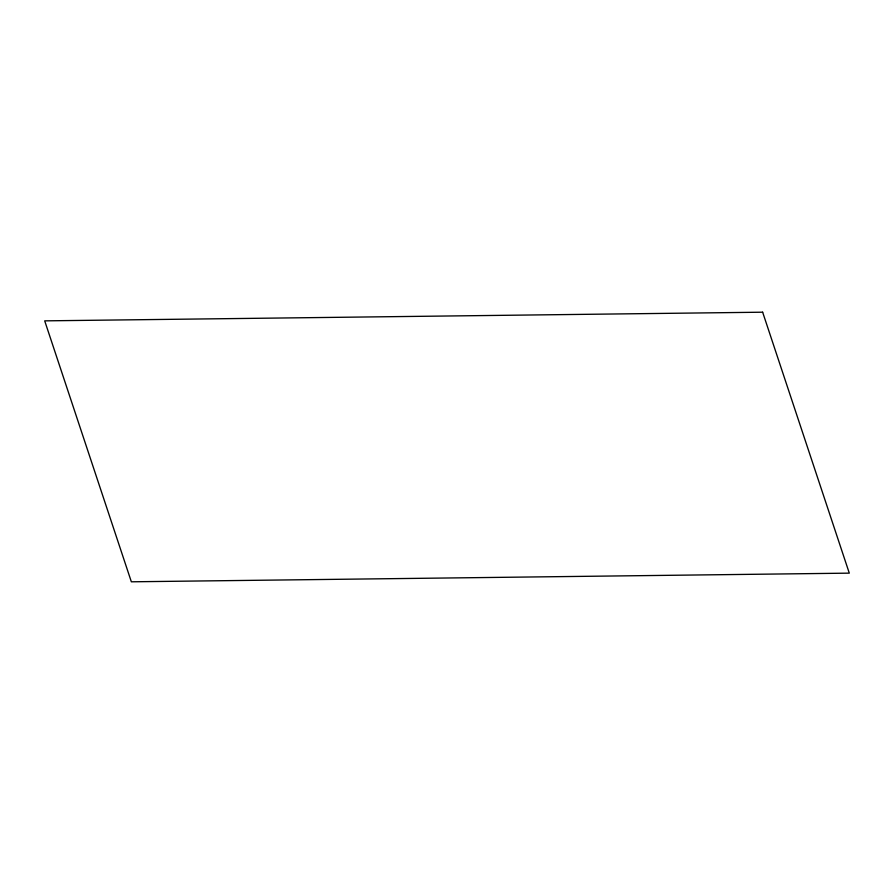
<?xml version="1.0" encoding="UTF-8"?>
<svg xmlns="http://www.w3.org/2000/svg" width="894" height="894" viewBox="0 0 894 894"><rect width="100%" height="100%" fill="white"/><g stroke="black" fill="none" stroke-linecap="round" stroke-linejoin="round"><path stroke-width="1.34" d="M762.649 312.196L44.7 320.857L131.351 581.804L849.3 573.143L762.649 312.196"/></g></svg>
